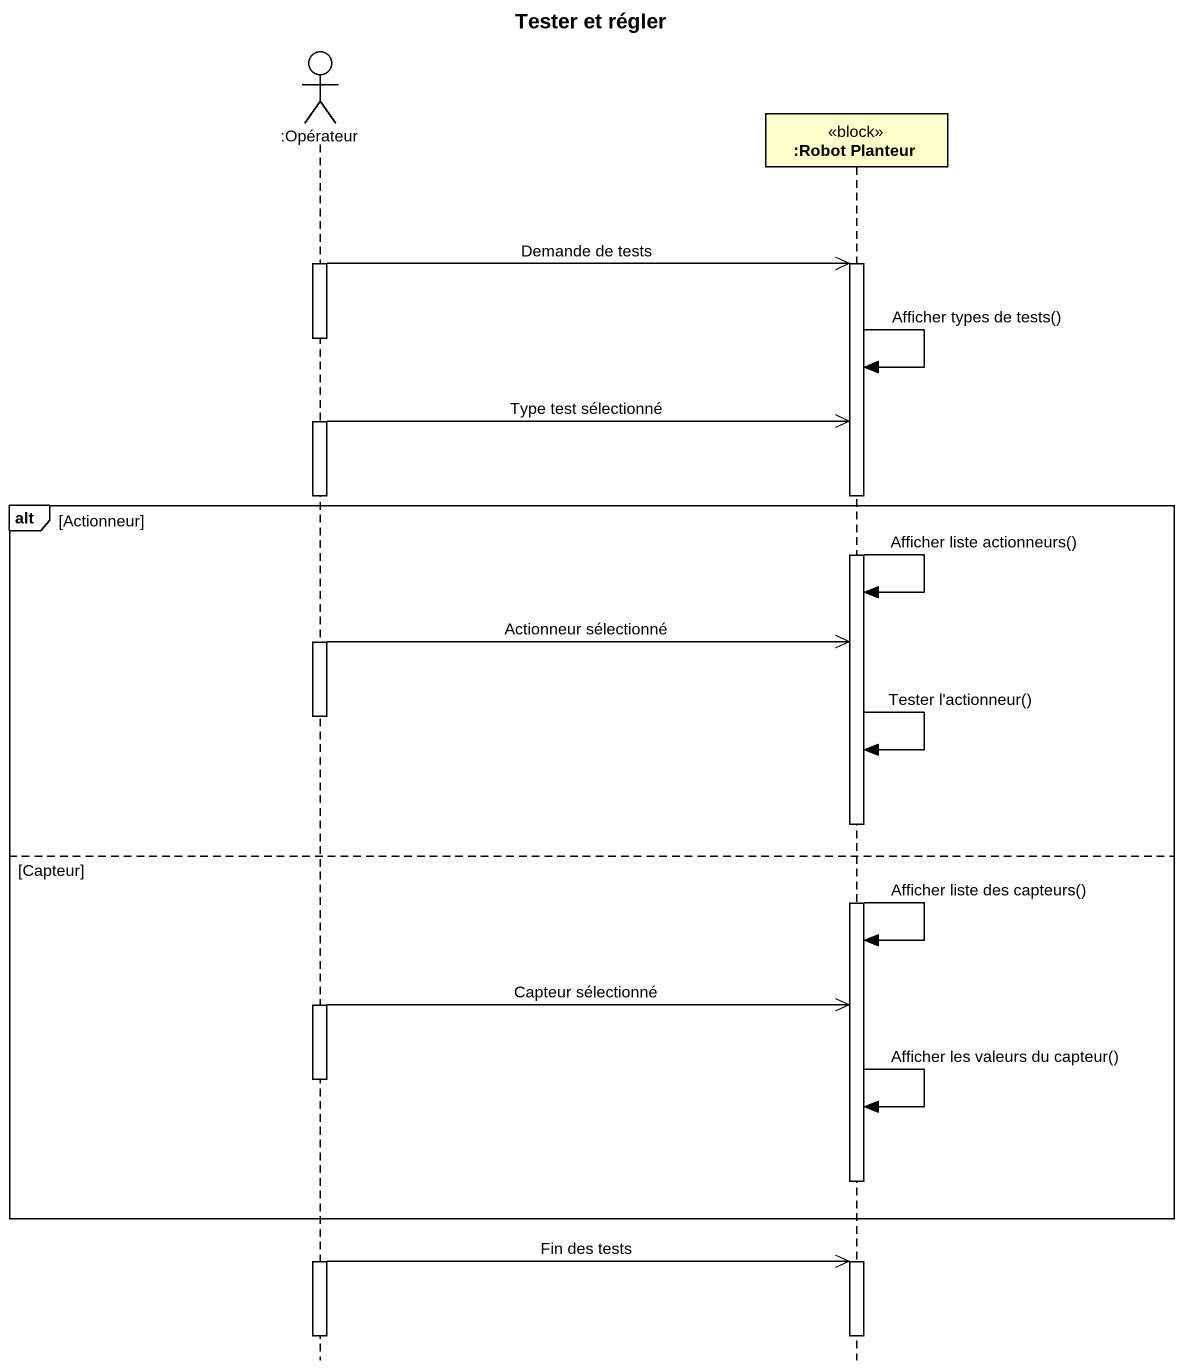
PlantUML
@startuml
title Tester et régler
hide footbox
actor ":Opérateur" as Opérateur
participant ":Robot Planteur" as Robot_Planteur <<block>>

activate Opérateur
Opérateur ->> Robot_Planteur : Demande de tests
activate Robot_Planteur
deactivate Opérateur
Robot_Planteur -> Robot_Planteur : Afficher types de tests()
activate Opérateur
Opérateur ->> Robot_Planteur : Type test sélectionné
deactivate Opérateur
alt Actionneur
  Robot_Planteur -> Robot_Planteur : Afficher liste actionneurs()
  activate Opérateur
  Opérateur ->> Robot_Planteur : Actionneur sélectionné
  deactivate Opérateur
  Robot_Planteur -> Robot_Planteur : Tester l'actionneur()
else Capteur
  Robot_Planteur -> Robot_Planteur : Afficher liste des capteurs()
  activate Opérateur
  Opérateur ->> Robot_Planteur : Capteur sélectionné
  deactivate Opérateur
  Robot_Planteur -> Robot_Planteur : Afficher les valeurs du capteur()
  deactivate Robot_Planteur
end
activate Opérateur
Opérateur ->> Robot_Planteur : Fin des tests
activate Robot_Planteur
deactivate Opérateur
deactivate Robot_Planteur
@enduml
